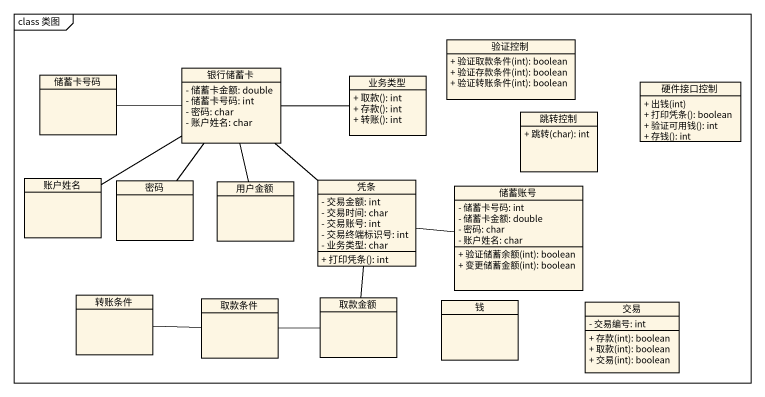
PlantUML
@startuml
mainframe class 类图
hide circle
hide empty members
skinparam classAttributeIconSize 0
class 验证控制 {
  + 验证取款条件(int): boolean
  + 验证存款条件(int): boolean
  + 验证转账条件(int): boolean
}
class 储蓄卡号码
class 银行储蓄卡 {
  - 储蓄卡金额: double
  - 储蓄卡号码: int
  - 密码: char
  - 账户姓名: char
}
class 业务类型 {
  + 取款(): int
  + 存款(): int
  + 转账(): int
}
class 硬件接口控制 {
  + 出钱(int)
  + 打印凭条(): boolean
  + 验证可用钱(): int
  + 存钱(): int
}
class 跳转控制 {
  + 跳转(char): int
}
class 账户姓名
class 密码
class 用户金额
class 凭条 {
  - 交易金额: int
  - 交易时间: char
  - 交易账号: int
  - 交易终端标识号: int
  - 业务类型: char
  + 打印凭条(): int
}
class 储蓄账号 {
  - 储蓄卡号码: int
  - 储蓄卡金额: double
  - 密码: char
  - 账户姓名: char
  + 验证储蓄余额(int): boolean
  + 变更储蓄金额(int): boolean
}
class 转账条件
class 取款条件
class 取款金额
class 钱
class 交易 {
  - 交易编号: int
  + 存款(int): boolean
  + 取款(int): boolean
  + 交易(int): boolean
}
银行储蓄卡 -left- 储蓄卡号码
银行储蓄卡 -right- 业务类型
银行储蓄卡 -- 账户姓名
银行储蓄卡 -- 密码
银行储蓄卡 -- 用户金额
银行储蓄卡 -- 凭条
凭条 -right- 储蓄账号
凭条 -- 取款金额
取款条件 -left- 转账条件
取款金额 -left- 取款条件
@enduml
